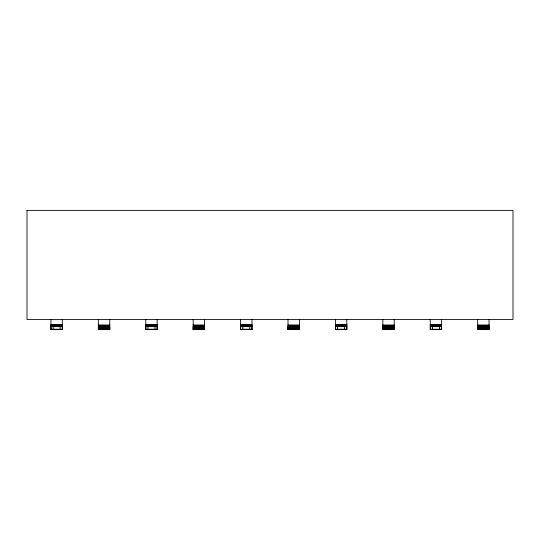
<?xml version="1.0" encoding="UTF-8"?>
<svg xmlns="http://www.w3.org/2000/svg" width="540" height="540" viewBox="0 0 540 540"><rect width="100%" height="100%" fill="white"/><g stroke="black" fill="none" stroke-linecap="round" stroke-linejoin="round"><path stroke-width="0.81" d="M50.942 329.623L50.942 326.66L62.323 326.66L62.323 329.623L50.942 329.623L50.942 324.702L62.323 324.702L62.323 329.623M50.942 324.986L50.942 319.43M53.156 329.623L53.156 326.66M60.116 329.623L60.116 326.66M62.323 324.986L62.323 319.43M109.742 324.702L109.742 329.623L98.361 329.623L98.361 326.66M98.361 319.43L98.361 324.986L109.742 324.986L109.742 319.43M109.742 329.623L109.742 326.66M145.773 329.623L145.773 326.66L157.154 326.66L157.154 329.623L145.773 329.623L145.773 324.702L157.154 324.702L157.154 329.623M145.773 324.986L145.773 319.43M147.987 329.623L147.987 326.66M154.94 329.623L154.94 326.66M157.154 324.986L157.154 319.43M204.566 324.702L204.566 329.623L193.185 329.623L193.185 326.66M193.185 319.43L193.185 324.986L204.566 324.986L204.566 319.43M204.566 329.623L204.566 326.66M240.604 324.986L240.604 319.43M242.811 329.623L242.811 326.66M249.77 329.623L249.77 326.66M251.984 329.623L251.984 326.66L240.604 326.66L240.604 329.623L240.604 324.702L251.984 324.702L251.984 329.623L240.604 329.576M251.984 324.986L251.984 319.43M288.016 326.66L288.016 329.623L288.016 324.702M288.016 319.43L288.016 324.986L299.396 324.986L299.396 319.43M288.016 329.576L299.396 329.623L299.396 326.66M335.435 329.623L335.435 326.66L346.815 326.66L346.815 329.623L335.435 329.623L335.435 324.702L346.815 324.702L346.815 329.623M335.435 324.986L335.435 319.43M337.642 329.623L337.642 326.66M344.601 329.623L344.601 326.66M346.815 324.986L346.815 319.43M394.227 326.66L394.227 329.623L382.846 329.623L382.846 326.66M382.846 319.43L382.846 324.986L394.227 324.986L394.227 319.43M430.259 329.623L430.259 326.66L441.639 326.66L441.639 329.623L430.259 329.623L430.259 324.702L441.639 324.702L441.639 329.623M430.259 324.986L430.259 319.43M432.473 329.623L432.473 326.66M439.432 329.623L439.432 326.66M441.639 324.986L441.639 319.43M489.058 326.66L489.058 329.623L477.677 329.623L477.677 326.66M477.677 319.43L477.677 324.986L489.058 324.986L489.058 319.43M50.942 325.1L62.323 325.1M145.773 325.1L157.154 325.1M240.604 325.1L251.984 325.1M335.435 325.1L346.815 325.1M430.259 325.1L441.639 325.1M50.942 325.478L62.323 325.478M145.773 325.478L157.154 325.478M240.604 325.478L251.984 325.478M335.435 325.478L346.815 325.478M430.259 325.478L441.639 325.478M98.361 325.667L109.742 325.667M193.185 325.667L204.566 325.667M288.016 325.667L299.396 325.667M382.846 325.667L394.227 325.667M477.677 325.667L489.058 325.667M50.942 325.816L62.323 325.816M145.773 325.816L157.154 325.816M240.604 325.816L251.984 325.816M335.435 325.816L346.815 325.816M430.259 325.816L441.639 325.816M50.942 326.106L62.323 326.106M145.773 326.106L157.154 326.106M240.604 326.106L251.984 326.106M335.435 326.106L346.815 326.106M430.259 326.106L441.639 326.106M50.942 326.342L62.323 326.342M98.361 326.329L109.742 326.329M145.773 326.342L157.154 326.342M193.185 326.329L204.566 326.329M240.604 326.342L251.984 326.342M288.016 326.329L299.396 326.329M335.435 326.342L346.815 326.342M382.846 326.329L394.227 326.329M430.259 326.342L441.639 326.342M477.677 326.329L489.058 326.329M50.942 326.518L62.323 326.626M145.773 326.626L157.154 326.518M240.604 326.626L251.984 326.518M335.435 326.518L346.815 326.626M430.259 326.626L441.639 326.518M98.361 326.957L109.742 326.957M193.185 326.957L204.566 326.957M288.016 326.957L299.396 326.957M382.846 326.957L394.227 326.957M477.677 326.957L489.058 326.957M98.361 327.537L109.742 327.537M193.185 327.537L204.566 327.537M288.016 327.537L299.396 327.537M382.846 327.537L394.227 327.537M477.677 327.537L489.058 327.537M98.361 328.064L109.742 328.064M193.185 328.064L204.566 328.064M288.016 328.064L299.396 328.064M382.846 328.064L394.227 328.064M477.677 328.064L489.058 328.064M98.361 328.523L109.742 328.523M193.185 328.523L204.566 328.523M288.016 328.523L299.396 328.523M382.846 328.523L394.227 328.523M477.677 328.523L489.058 328.523M98.361 328.907L109.742 328.907M193.185 328.907L204.566 328.907M288.016 328.907L299.396 328.907M382.846 328.907L394.227 328.907M477.677 328.907L489.058 328.907M50.942 329.218L62.323 329.218M98.361 329.218L109.742 329.218M145.773 329.218L157.154 329.218M193.185 329.218L204.566 329.218M240.604 329.218L251.984 329.218M288.016 329.218L299.396 329.218M335.435 329.218L346.815 329.218M382.846 329.218L394.227 329.218M430.259 329.218L441.639 329.218M477.677 329.218L489.058 329.218M50.942 329.441L62.323 329.441M98.361 329.441L109.742 329.441M145.773 329.441L157.154 329.441M193.185 329.441L204.566 329.441M240.604 329.441L251.984 329.441M288.016 329.441L299.396 329.441M335.435 329.441L346.815 329.441M382.846 329.441L394.227 329.441M430.259 329.441L441.639 329.441M477.677 329.441L489.058 329.441M489.058 324.702L489.058 329.623M477.677 324.702L477.677 329.623M394.227 324.702L394.227 329.623M382.846 324.702L382.846 329.623M299.396 324.702L299.396 329.623M193.185 324.702L193.185 329.623M98.361 324.702L98.361 329.623M27 210.377L27 319.43L513 319.43L513 210.377L27 210.377"/></g></svg>
